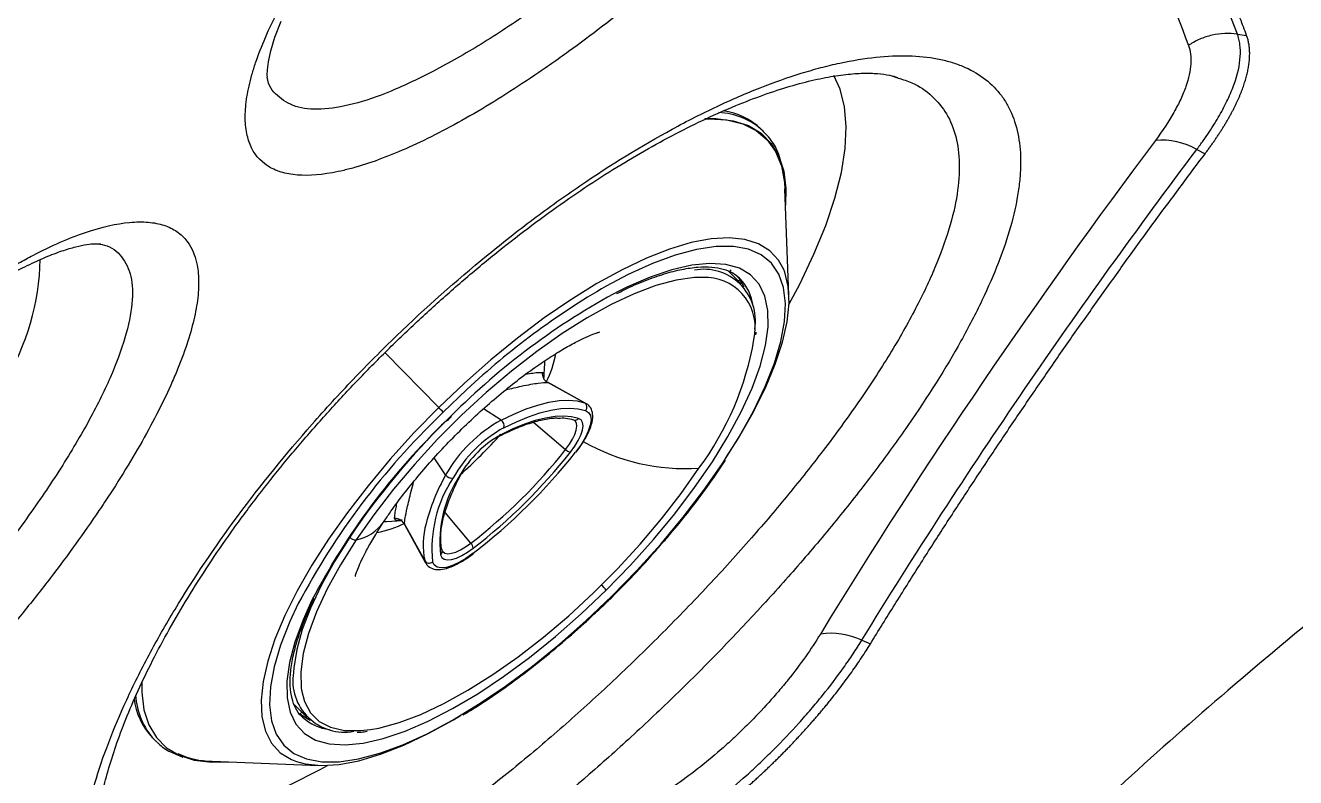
# Model space of a CAD drawing. Extents: x -2 to 78, y -19 to 124.
# Drawn here: x 10.136 to 15.026, y 65.286 to 68.183 of the extents above; entities that cross this region are included whole.
import ezdxf

# ---------------------------------------------------------------- set-up
doc = ezdxf.new("R2010")
doc.units = 0
doc.header["$MEASUREMENT"] = 0
doc.layers.add('1', color=4, linetype='Continuous')
doc.layers.add('GEOMETRY', color=2, linetype='Continuous', lineweight=25)

# ---------------------------------------------------------------- blocks, each defined once
blk = doc.blocks.new('2026 BEAM 220')
at = {"layer": 'GEOMETRY'}
for p, q in [((16.7816, 68.1492), (16.817, 68.1442)), ((16.7816, 68.1492), (16.7816, 68.1492)), ((15.4475, 67.9895), (15.4725, 67.9809)), ((15.4725, 67.9809), (15.4757, 67.9799)), ((14.9577, 67.7744), (14.9487, 67.7833)), ((16.6253, 67.7048), (16.6571, 67.6884)), ((15.0554, 67.1432), (15.0391, 67.5537)), ((14.8322, 67.2413), (14.8238, 67.233)), ((14.871, 67.1873), (14.8245, 67.2338)), ((14.864, 67.2074), (14.8524, 67.219)), ((14.86, 67.1983), (14.8661, 67.2044)), ((14.8666, 67.2084), (14.8636, 67.2113)), ((14.864, 67.2074), (14.8813, 67.1759)), ((13.5003, 66.9223), (13.7071, 66.7111)), ((14.2683, 66.7297), (14.1265, 66.808)), ((14.2738, 66.7272), (14.1281, 66.8076)), ((13.8154, 66.7804), (13.7242, 66.6933)), ((13.947, 66.6624), (13.8795, 66.7067)), ((14.2683, 66.7297), (14.2738, 66.7272)), ((13.7242, 66.6933), (13.7145, 66.6838)), ((13.7458, 66.6697), (13.7375, 66.6615)), ((13.7404, 66.6605), (13.7475, 66.6677)), ((13.7552, 66.679), (13.7458, 66.6697)), ((13.7475, 66.6677), (13.7561, 66.676)), ((14.0721, 66.6542), (14.1955, 66.5495)), ((14.2261, 66.6635), (14.2269, 66.6631)), ((13.7336, 66.4515), (13.6896, 66.5176)), ((13.8305, 66.1887), (13.7317, 66.307)), ((13.653, 66.1215), (13.5749, 66.2627)), ((13.5753, 66.2603), (13.6563, 66.1132)), ((13.3642, 66.2116), (13.3624, 66.2134)), ((13.6563, 66.1132), (13.653, 66.1215)), ((15.3357, 65.815), (15.3689, 65.801)), ((13.1513, 65.5664), (13.2005, 65.5171)), ((13.1695, 65.5324), (13.212, 65.5067)), ((13.1727, 65.5305), (13.1799, 65.5377)), ((13.1794, 65.5215), (13.1824, 65.5186)), ((12.6046, 65.4394), (12.6135, 65.4305)), ((12.6135, 65.4305), (12.618, 65.4261)), ((12.8342, 65.349), (13.2446, 65.3327))]:
    blk.add_line(p, q, dxfattribs=at)
at = {"layer": 'GEOMETRY', "flags": 128}
for points in [[(13.0479, 67.9833), (13.0481, 67.9827), (13.0471, 67.9909), (13.0473, 68.011), (13.0511, 68.0424), (13.0603, 68.0846), (13.0762, 68.137), (13.0999, 68.1985)], [(15.0553, 67.1085), (15.0965, 67.1863), (15.1516, 67.3018), (15.197, 67.4125), (15.2324, 67.5178), (15.2575, 67.6167), (15.2721, 67.7087), (15.2761, 67.7931), (15.2695, 67.8693), (15.2523, 67.9368), (15.228, 67.9896)], [(14.7303, 67.8231), (14.7464, 67.8235), (14.8162, 67.8188), (14.8773, 67.8035), (14.9292, 67.7779), (14.9715, 67.7421), (15.0039, 67.6965), (15.026, 67.6413), (15.0376, 67.5772), (15.0391, 67.5537)], [(14.7326, 67.8237), (14.774, 67.8237), (14.8411, 67.8155), (14.8993, 67.7967), (14.9482, 67.7676), (14.9873, 67.7285), (15.0163, 67.6795), (15.0349, 67.6212), (15.0431, 67.5541), (15.0417, 67.4902)], [(15.0352, 67.2422), (15.0155, 67.2784), (14.9818, 67.3151), (14.9385, 67.3419), (14.8859, 67.3586), (14.8247, 67.3648), (14.7554, 67.3606), (14.6788, 67.346), (14.5955, 67.3212), (14.5066, 67.2864), (14.4129, 67.242), (14.3154, 67.1885), (14.215, 67.1263), (14.1128, 67.0561), (14.0099, 66.9786), (13.9073, 66.8947), (13.806, 66.8052), (13.7071, 66.7111)], [(14.3737, 65.9848), (14.47, 66.0837), (14.5617, 66.1855), (14.6479, 66.2889), (14.7274, 66.3928), (14.7996, 66.4962), (14.8635, 66.5979), (14.9184, 66.6967), (14.9639, 66.7916), (14.9993, 66.8816), (15.0243, 66.9656), (15.0386, 67.0427), (15.0421, 67.1121), (15.0347, 67.1731), (15.0165, 67.2249), (14.9877, 67.267), (14.9486, 67.299), (14.8997, 67.3204), (14.8414, 67.3311), (14.7745, 67.3309), (14.6996, 67.3198), (14.6175, 67.298), (14.5293, 67.2657), (14.4358, 67.2233), (14.3511, 67.1785)], [(14.352, 66.0084), (14.445, 66.104), (14.5333, 66.2023), (14.616, 66.3023), (14.692, 66.4026), (14.7604, 66.5023), (14.8205, 66.6), (14.8716, 66.6947), (14.913, 66.7851), (14.9443, 66.8704), (14.9651, 66.9494), (14.9752, 67.0213), (14.9744, 67.0852), (14.9627, 67.1403), (14.9403, 67.1861), (14.9075, 67.2219), (14.8646, 67.2473), (14.8122, 67.2621), (14.7508, 67.2661), (14.6812, 67.2592), (14.6041, 67.2416), (14.5206, 67.2133), (14.4315, 67.1748), (14.4007, 67.1598)], [(14.8123, 66.5168), (14.8608, 66.5935), (14.9171, 66.692), (14.9644, 66.787), (15.0023, 66.8775), (15.0302, 66.9626), (15.048, 67.0414), (15.0555, 67.113), (15.0525, 67.1768), (15.0391, 67.2322), (15.0352, 67.2422)], [(14.7449, 67.2116), (14.6911, 67.2117), (14.6208, 67.2016), (14.5433, 67.1807), (14.4596, 67.1493), (14.3707, 67.1076), (14.2778, 67.0563), (14.182, 66.9959), (14.0845, 66.9273), (13.9866, 66.8513), (13.8894, 66.7689), (13.7942, 66.6811), (13.7023, 66.5889), (13.6147, 66.4936), (13.5325, 66.3964), (13.4569, 66.2985), (13.3887, 66.2011)], [(14.1112, 66.8203), (14.1159, 66.8807), (14.1161, 66.889)], [(13.7071, 66.7111), (13.6117, 66.6131), (13.5206, 66.5125), (13.4348, 66.4102), (13.3553, 66.3073), (13.2827, 66.2048), (13.218, 66.1037), (13.1616, 66.0052), (13.1143, 65.9102), (13.0765, 65.8197), (13.0485, 65.7346), (13.0307, 65.6558), (13.0233, 65.5842), (13.0262, 65.5203), (13.0396, 65.465), (13.0633, 65.4188), (13.0969, 65.382), (13.1403, 65.3552), (13.1591, 65.3477)], [(13.947, 66.6624), (13.9964, 66.6861), (14.0438, 66.7055), (14.0888, 66.7207), (14.1312, 66.7315), (14.1706, 66.7379), (14.2067, 66.7397), (14.2394, 66.7369), (14.2683, 66.7297)], [(13.958, 66.6335), (14.0063, 66.6566), (14.0527, 66.6757), (14.0967, 66.6905), (14.1381, 66.7011), (14.1766, 66.7073), (14.212, 66.709), (14.2439, 66.7064), (14.2722, 66.6993)], [(14.2722, 66.6993), (14.284, 66.6919), (14.2911, 66.6798), (14.2933, 66.6634), (14.2904, 66.6432), (14.2826, 66.6199), (14.2702, 66.5941), (14.2535, 66.5667), (14.233, 66.5386)], [(13.7475, 66.6677), (13.7472, 66.6682), (13.7458, 66.6697)], [(14.2456, 66.6691), (14.2187, 66.6758), (14.1883, 66.6784), (14.1547, 66.6767), (14.118, 66.6708), (14.0786, 66.6608), (14.0367, 66.6466), (13.9926, 66.6285), (13.9466, 66.6065)], [(14.1955, 66.5495), (14.2102, 66.5697), (14.2222, 66.5893), (14.2311, 66.6077), (14.2366, 66.6245), (14.2387, 66.6389), (14.2371, 66.6507), (14.2321, 66.6593), (14.2272, 66.663)], [(14.214, 66.5395), (14.2305, 66.5622), (14.244, 66.5843), (14.254, 66.605), (14.2603, 66.6239), (14.2626, 66.6402), (14.2609, 66.6534), (14.2551, 66.6631), (14.2456, 66.6691)], [(13.4448, 65.4711), (13.4766, 65.4769), (13.5541, 65.4978), (13.6378, 65.5292), (13.7267, 65.5709), (13.8196, 65.6222), (13.9154, 65.6826), (14.0129, 65.7512), (14.1109, 65.8272), (14.208, 65.9096), (14.3032, 65.9975), (14.3951, 66.0896), (14.4827, 66.1849), (14.5649, 66.2821), (14.6405, 66.38), (14.7087, 66.4775)], [(13.4933, 66.2718), (13.5059, 66.2721), (13.5661, 66.2767)], [(13.3642, 66.2116), (13.3052, 66.1176), (13.2548, 66.0263), (13.2135, 65.9388), (13.1818, 65.8562), (13.1602, 65.7793), (13.1488, 65.7093), (13.1475, 65.6911)], [(13.3887, 66.2011), (13.3288, 66.1054), (13.2779, 66.0126), (13.2368, 65.924), (13.2058, 65.8406), (13.1855, 65.7634), (13.176, 65.6935), (13.1774, 65.6317), (13.1788, 65.6222)], [(13.7139, 66.1435), (13.7191, 66.1333), (13.7282, 66.1269), (13.7408, 66.1244), (13.7566, 66.126), (13.775, 66.1316), (13.7955, 66.141), (13.8174, 66.1539), (13.8401, 66.1699)], [(13.7206, 66.1598), (13.7231, 66.1562), (13.7311, 66.1505), (13.7424, 66.1483), (13.7564, 66.1498), (13.7727, 66.1547), (13.7909, 66.163), (13.8104, 66.1745), (13.8305, 66.1887)], [(13.84, 66.1501), (13.8119, 66.1303), (13.7848, 66.1143), (13.7594, 66.1026), (13.7365, 66.0957), (13.717, 66.0938), (13.7013, 66.0968), (13.69, 66.1048), (13.6835, 66.1174)], [(13.1664, 65.9559), (13.1339, 65.8865), (13.0985, 65.7965), (13.0735, 65.7125), (13.0592, 65.6354), (13.0557, 65.566), (13.0631, 65.505), (13.0813, 65.4532), (13.1101, 65.4111), (13.1492, 65.3791), (13.1981, 65.3577), (13.2564, 65.347), (13.3234, 65.3472), (13.3982, 65.3583), (13.4803, 65.3801), (13.5685, 65.4124), (13.6621, 65.4548), (13.7598, 65.507), (13.8607, 65.5683), (13.9637, 65.638), (14.0677, 65.7154), (14.1714, 65.7996), (14.2737, 65.8897), (14.3737, 65.9848)], [(13.219, 65.9689), (13.1848, 65.893), (13.1535, 65.8077), (13.1327, 65.7287), (13.1226, 65.6568), (13.1235, 65.5929), (13.1351, 65.5378), (13.1575, 65.492), (13.1903, 65.4562), (13.2332, 65.4308), (13.2856, 65.416), (13.347, 65.412), (13.4167, 65.4189), (13.4937, 65.4365), (13.5773, 65.4648), (13.6663, 65.5033), (13.7599, 65.5516), (13.8569, 65.6091), (13.9561, 65.6752), (14.0564, 65.7491), (14.1566, 65.8299), (14.2555, 65.9167), (14.352, 66.0084)], [(12.5642, 65.6561), (12.5641, 65.6147), (12.5723, 65.5476), (12.5909, 65.4893), (12.6199, 65.4404), (12.659, 65.4012), (12.7079, 65.3721), (12.7661, 65.3533), (12.8332, 65.3451), (12.8976, 65.3465)], [(13.1788, 65.6222), (13.1899, 65.5788), (13.2131, 65.5355), (13.2469, 65.5023), (13.2907, 65.4796), (13.3441, 65.4677), (13.4063, 65.4668), (13.4448, 65.4711)], [(13.1591, 65.3477), (13.1928, 65.3386), (13.254, 65.3324), (13.3233, 65.3366), (13.4, 65.3512), (13.4832, 65.376), (13.5721, 65.4107), (13.6658, 65.4552), (13.7634, 65.5087), (13.7906, 65.5249)], [(12.3992, 65.1597), (12.4159, 65.1507), (12.4781, 65.1274), (12.5493, 65.1146), (12.629, 65.1125), (12.7166, 65.1209), (12.8116, 65.1399), (12.9133, 65.1692), (13.021, 65.2088), (13.1338, 65.2583), (13.2511, 65.3174), (13.2793, 65.3328)]]:
    blk.add_lwpolyline(points, dxfattribs=at)
at = {"layer": 'GEOMETRY'}
for centre, radius, start, end in [((14.7712, 67.5744), 0.2734, 47.3545, 87.1302), ((14.7673, 67.5912), 0.2642, 46.6337, 82.4323), ((16.4904, 67.4711), 0.2698, 60.0206, 95.2305), ((11.2135, 67.3046), 0.96, 328.9125, 358.6146), ((14.7275, 67.0445), 0.1989, 350.9852, 100.4986), ((14.732, 67.0182), 0.1938, 346.7029, 86.1814), ((14.7302, 67.0787), 0.1882, 6.8041, 43.5831), ((15.6926, 64.7514), 2.733, 118.2087, 135.144), ((15.8439, 64.6103), 2.9706, 120.1676, 133.0681), ((13.7743, 67.1698), 1.163, 323.4644, 350.2884), ((13.7292, 67.0025), 0.4371, 333.7106, 348.9948), ((14.1451, 66.8427), 0.0394, 174.8494, 241.8319), ((13.0393, 66.0519), 0.9383, 43.1228, 44.6247), ((14.2577, 66.7129), 0.0199, 316.844, 57.8328), ((15.7144, 64.6075), 2.8827, 133.9266, 152.1121), ((15.5791, 64.7426), 2.6596, 133.8212, 152.5443), ((15.7985, 64.5718), 2.9351, 134.4812, 146.0346), ((14.2147, 66.1781), 0.5534, 118.9382, 150.3962), ((13.9322, 66.6402), 0.0267, 345.4374, 56.2979), ((14.2317, 66.6808), 0.0182, 253.76, 319.8851), ((14.2036, 66.1893), 0.5076, 118.9382, 150.3962), ((14.1447, 66.2483), 0.4093, 118.9382, 150.3962), ((12.4793, 67.9195), 1.9673, 311.7681, 318.2115), ((13.9385, 66.6096), 0.00874, 297.6521, 338.9987), ((14.658, 67.2745), 0.7987, 240.4046, 273.6422), ((12.5582, 67.8409), 2.0853, 307.5981, 321.7364), ((12.4703, 67.9289), 2.245, 307.5981, 321.7364), ((12.5368, 67.8623), 2.1361, 307.5981, 321.7364), ((14.223, 66.5782), 0.0398, 226.1567, 256.8132), ((14.4549, 66.0519), 0.8246, 151.0174, 165.1006), ((14.1703, 66.1695), 0.4896, 146.4535, 186.1082), ((14.1771, 66.193), 0.4659, 146.4535, 186.1082), ((13.7563, 66.4667), 0.0273, 213.8521, 282.643), ((13.3559, 66.3675), 0.1696, 281.1309, 324.616), ((13.3829, 66.6665), 0.4451, 281.1022, 295.983), ((13.5399, 66.2443), 0.0396, 27.7901, 94.472), ((13.9578, 66.1821), 0.3107, 164.7308, 191.2447), ((13.3877, 66.2324), 0.0314, 221.5484, 271.8569), ((13.7029, 66.1571), 0.0175, 308.7485, 27.6586), ((13.8036, 66.1632), 0.037, 10.4042, 43.5495), ((13.67, 66.1323), 0.0201, 212.2742, 312.2142), ((13.6354, 65.3368), 0.9822, 43.1419, 44.6753), ((14.3664, 65.9768), 0.0108, 32.9907, 47.4026), ((15.2167, 65.562), 0.2796, 64.7927, 98.3203), ((13.344, 65.66), 0.1989, 170.9852, 280.4986), ((12.7982, 65.6218), 0.266, 186.6628, 223.2894), ((12.8132, 65.6169), 0.2732, 182.8063, 223.0298), ((13.3114, 65.6631), 0.1937, 228.226, 262.7233), ((12.8398, 65.681), 0.3321, 245.5081, 269.0312)]:
    blk.add_arc(centre, radius, start, end, dxfattribs=at)
for points, knots in [([(16.7816, 68.1492), (16.7221, 68.3074), (16.6643, 68.4628), (16.5521, 68.769), (16.4977, 68.9198), (16.3915, 69.2176), (16.3397, 69.3646), (16.2378, 69.656), (16.1877, 69.8004), (16.0895, 70.0875), (16.0413, 70.2303), (15.9465, 70.5146), (15.8997, 70.6561), (15.7605, 71.0791), (15.6694, 71.3589), (15.579, 71.6369)], [0, 0, 0, 0, 0.125, 0.125, 0.25, 0.25, 0.375, 0.375, 0.5, 0.5, 0.625, 0.625, 0.75, 0.75, 1, 1, 1, 1]), ([(15.3881, 71.5866), (15.4334, 71.4472), (15.479, 71.3073), (15.5711, 71.027), (15.6176, 70.8865), (15.7119, 70.6051), (15.7595, 70.4641), (15.8553, 70.1812), (15.9033, 70.039), (16.0499, 69.61), (16.1508, 69.3205), (16.3098, 68.8749), (16.3641, 68.7245), (16.4761, 68.4188), (16.5339, 68.2636), (16.5933, 68.1055)], [0, 0, 0, 0, 0.125, 0.125, 0.25, 0.25, 0.375, 0.375, 0.5, 0.5, 0.75, 0.75, 0.875, 0.875, 1, 1, 1, 1]), ([(16.817, 68.1442), (16.8088, 68.166), (16.7924, 68.2095), (16.7681, 68.2745), (16.744, 68.3392), (16.7201, 68.4036), (16.6964, 68.4678), (16.6729, 68.5316), (16.6495, 68.5952), (16.6264, 68.6585), (16.6034, 68.7215), (16.5807, 68.7843), (16.5581, 68.8468), (16.5356, 68.9091), (16.5133, 68.9712), (16.4912, 69.0331), (16.4692, 69.0947), (16.4474, 69.1561), (16.4257, 69.2173), (16.4042, 69.2784), (16.3828, 69.3392), (16.3615, 69.3999), (16.3403, 69.4605), (16.3193, 69.5208), (16.2984, 69.581), (16.2776, 69.6411), (16.2568, 69.701), (16.2362, 69.7609), (16.2157, 69.8206), (16.1953, 69.8801), (16.1749, 69.9396), (16.1546, 69.999), (16.1344, 70.0583), (16.1143, 70.1176), (16.0943, 70.1767), (16.0743, 70.2358), (16.0544, 70.2947), (16.0345, 70.3536), (16.0147, 70.4125), (15.995, 70.4712), (15.9754, 70.5299), (15.9558, 70.5885), (15.9362, 70.6471), (15.9168, 70.7056), (15.8973, 70.764), (15.878, 70.8223), (15.8587, 70.8806), (15.8395, 70.9389), (15.8203, 70.997), (15.8012, 71.0551), (15.7821, 71.1131), (15.7631, 71.1711), (15.7441, 71.229), (15.7252, 71.2868), (15.7063, 71.3446), (15.6875, 71.4023), (15.6686, 71.46), (15.6499, 71.5176), (15.6311, 71.5751), (15.6186, 71.6135), (15.6124, 71.6326)], [0, 0, 0, 0, 0.017241, 0.034482, 0.051724, 0.068965, 0.086207, 0.103449, 0.12069, 0.137932, 0.155174, 0.172416, 0.189658, 0.2069, 0.224142, 0.241384, 0.258626, 0.275868, 0.29311, 0.310352, 0.327594, 0.344835, 0.362076, 0.379317, 0.396558, 0.413799, 0.431039, 0.448279, 0.46552, 0.48276, 0.500001, 0.517241, 0.534482, 0.551723, 0.568964, 0.586205, 0.603447, 0.620688, 0.63793, 0.655171, 0.672413, 0.689654, 0.706896, 0.724137, 0.741379, 0.75862, 0.775862, 0.793104, 0.810345, 0.827587, 0.844829, 0.86207, 0.879311, 0.896553, 0.913794, 0.931035, 0.948276, 0.965518, 0.982759, 1, 1, 1, 1]), ([(13.7071, 67.7688), (13.7855, 67.8092), (13.8664, 67.8558), (13.9915, 67.9341), (14.0338, 67.9617), (14.0983, 68.0053), (14.12, 68.0202), (14.1636, 68.0506), (14.1853, 68.0661), (14.2941, 68.1448), (14.381, 68.2115), (14.4893, 68.2995), (14.511, 68.3173), (14.5542, 68.3535), (14.5759, 68.3719), (14.6405, 68.4274), (14.6829, 68.4648), (14.8076, 68.578), (14.8877, 68.6548), (14.984, 68.7527), (15.0031, 68.7725), (15.0406, 68.8118), (15.059, 68.8315), (15.1132, 68.8902), (15.1479, 68.929), (15.2145, 69.0062), (15.2464, 69.0446), (15.2921, 69.1018), (15.3069, 69.1208), (15.3359, 69.1586), (15.35, 69.1776), (15.4185, 69.2713), (15.4654, 69.3429), (15.5242, 69.4455), (15.5419, 69.4788), (15.5655, 69.5277), (15.5729, 69.5438), (15.5864, 69.5754), (15.5927, 69.5908), (15.6211, 69.6664), (15.635, 69.7215), (15.6413, 69.784), (15.642, 69.7961), (15.6423, 69.8198), (15.6418, 69.8313), (15.6388, 69.8644), (15.6346, 69.8848), (15.6153, 69.9408), (15.5938, 69.9715), (15.5558, 70.0011), (15.5477, 70.0066), (15.5304, 70.0165), (15.5213, 70.021), (15.4926, 70.0331), (15.4715, 70.0392), (15.4256, 70.0476), (15.4007, 70.05), (15.3473, 70.0507), (15.3185, 70.0491), (15.2281, 70.0385), (15.1622, 70.0237), (15.0552, 69.99), (15.0181, 69.9768), (14.9413, 69.9465), (14.9019, 69.9296), (14.8416, 69.9015), (14.8213, 69.8917), (14.7802, 69.8712), (14.7594, 69.8604), (14.6965, 69.827), (14.6543, 69.8032), (14.5267, 69.7274), (14.4404, 69.6711), (14.3309, 69.5933), (14.3089, 69.5774), (14.2648, 69.5448), (14.2428, 69.5282), (14.1772, 69.4778), (14.1339, 69.4432), (14.0052, 69.3369), (13.921, 69.2624), (13.7972, 69.145), (13.757, 69.1056), (13.6788, 69.0262), (13.6408, 68.9863), (13.5669, 68.9059), (13.531, 68.8655), (13.4614, 68.7841), (13.4275, 68.743), (13.3313, 68.6215), (13.2736, 68.5422), (13.1966, 68.4259), (13.1725, 68.3875), (13.1278, 68.312), (13.1075, 68.2753), (13.0523, 68.1685), (13.0233, 68.1016), (12.9969, 68.0235), (12.9921, 68.0081), (12.9836, 67.9781), (12.9799, 67.9635), (12.9703, 67.9209), (12.966, 67.8942), (12.9616, 67.8439), (12.9615, 67.8203), (12.9645, 67.7874), (12.966, 67.7768), (12.9701, 67.7565), (12.9727, 67.7467), (12.9882, 67.7003), (13.0087, 67.6711), (13.0514, 67.6387), (13.0676, 67.6298), (13.0949, 67.6194), (13.1046, 67.6165), (13.1247, 67.6116), (13.1352, 67.6097), (13.1898, 67.6026), (13.2402, 67.6049), (13.3118, 67.6178), (13.3265, 67.6209), (13.3569, 67.6281), (13.3725, 67.6322), (13.4201, 67.6459), (13.453, 67.6569), (13.5556, 67.6955), (13.6288, 67.7284), (13.7071, 67.7688)], [0, 0, 0, 0, 0.03125, 0.03125, 0.046875, 0.046875, 0.054688, 0.054688, 0.0625, 0.0625, 0.09375, 0.09375, 0.101562, 0.101562, 0.109375, 0.109375, 0.125, 0.125, 0.15625, 0.15625, 0.164062, 0.164062, 0.171875, 0.171875, 0.1875, 0.1875, 0.203125, 0.203125, 0.210937, 0.210937, 0.21875, 0.21875, 0.25, 0.25, 0.265625, 0.265625, 0.273437, 0.273437, 0.28125, 0.28125, 0.3125, 0.3125, 0.320312, 0.320312, 0.328125, 0.328125, 0.34375, 0.34375, 0.375, 0.375, 0.382812, 0.382812, 0.390625, 0.390625, 0.40625, 0.40625, 0.421875, 0.421875, 0.4375, 0.4375, 0.46875, 0.46875, 0.484375, 0.484375, 0.5, 0.5, 0.507812, 0.507812, 0.515625, 0.515625, 0.53125, 0.53125, 0.5625, 0.5625, 0.570312, 0.570312, 0.578125, 0.578125, 0.59375, 0.59375, 0.625, 0.625, 0.640625, 0.640625, 0.65625, 0.65625, 0.671875, 0.671875, 0.6875, 0.6875, 0.71875, 0.71875, 0.734375, 0.734375, 0.75, 0.75, 0.78125, 0.78125, 0.789062, 0.789062, 0.796875, 0.796875, 0.8125, 0.8125, 0.828125, 0.828125, 0.835937, 0.835937, 0.84375, 0.84375, 0.875, 0.875, 0.890625, 0.890625, 0.898437, 0.898437, 0.90625, 0.90625, 0.9375, 0.9375, 0.945312, 0.945312, 0.953125, 0.953125, 0.96875, 0.96875, 1, 1, 1, 1]), ([(15.2463, 69.9808), (15.2691, 69.9733), (15.3224, 69.9556), (15.3695, 69.8948), (15.3919, 69.8066), (15.3779, 69.6934), (15.3303, 69.5598), (15.2483, 69.4085), (15.1356, 69.2438), (14.9948, 69.0699), (14.8315, 68.8918), (14.6505, 68.7144), (14.4581, 68.5426), (14.2599, 68.3812), (14.0618, 68.235), (13.8677, 68.106), (13.7476, 68.0397), (13.6875, 68.0065)], [0, 0, 0, 0, 0.049684, 0.116159, 0.182631, 0.249711, 0.316793, 0.384754, 0.45272, 0.521281, 0.589847, 0.658497, 0.727149, 0.795428, 0.863706, 0.931855, 1, 1, 1, 1]), ([(26.7613, 69.3821), (26.7375, 69.3824), (26.6898, 69.3831), (26.6185, 69.3836), (26.5472, 69.3838), (26.4761, 69.3837), (26.4051, 69.3832), (26.3343, 69.3823), (26.2636, 69.3812), (26.1931, 69.3796), (26.1229, 69.3778), (26.0528, 69.3756), (25.9829, 69.3731), (25.9132, 69.3702), (25.8437, 69.3671), (25.7745, 69.3636), (25.7055, 69.3598), (25.6367, 69.3556), (25.5682, 69.3512), (25.4999, 69.3465), (25.4319, 69.3415), (25.3641, 69.3361), (25.2966, 69.3305), (25.2294, 69.3246), (25.1624, 69.3184), (25.0957, 69.3119), (25.0293, 69.3052), (24.9632, 69.2982), (24.8974, 69.2909), (24.8318, 69.2833), (24.7666, 69.2755), (24.7016, 69.2675), (24.637, 69.2591), (24.5726, 69.2506), (24.5086, 69.2418), (24.4448, 69.2327), (24.3814, 69.2234), (24.3183, 69.2139), (24.2555, 69.2042), (24.193, 69.1942), (24.1309, 69.184), (24.0691, 69.1736), (24.0076, 69.1631), (23.9465, 69.1523), (23.8857, 69.1413), (23.8252, 69.1301), (23.7651, 69.1186), (23.6613, 69.0985), (23.5156, 69.0689), (23.3486, 69.0329), (23.2041, 69.0002), (23.0802, 68.9711), (22.9752, 68.9453), (22.8802, 68.9213), (22.7864, 68.8972), (22.6666, 68.8654), (22.5256, 68.8262), (22.3705, 68.781), (22.0255, 68.6758), (21.4793, 68.4891), (20.7374, 68.1877), (20.0153, 67.8452), (19.4992, 67.5653), (19.1794, 67.3789), (19.0083, 67.2763), (18.835, 67.1687), (18.6728, 67.0648), (18.5338, 66.9736), (18.4041, 66.887), (18.2725, 66.7975), (18.139, 66.7048), (17.9226, 66.5517), (17.6092, 66.3214), (17.1879, 65.9934), (16.7614, 65.6395), (16.3473, 65.2738), (15.9615, 64.9129), (15.655, 64.6089), (15.349, 64.2926), (15.0679, 63.9893), (14.7713, 63.6511), (14.4704, 63.2927), (14.1614, 62.9042), (13.8429, 62.4769), (13.6087, 62.1438), (13.4409, 61.8949), (13.3247, 61.7177), (13.2205, 61.5549), (13.1321, 61.4127), (13.0558, 61.2869), (12.9883, 61.1732), (12.9229, 61.0608), (12.8597, 60.9499), (12.7985, 60.8403), (12.678, 60.6204), (12.5006, 60.2798), (12.2749, 59.8066), (12.0805, 59.357), (11.9172, 58.9419), (11.7833, 58.5716), (11.6624, 58.2037), (11.5711, 57.8987), (11.5031, 57.651), (11.4549, 57.4639), (11.4092, 57.2763), (11.3762, 57.1339), (11.3526, 57.0283), (11.3367, 56.9551), (11.3185, 56.8694), (11.2984, 56.7711), (11.274, 56.6482), (11.2467, 56.5035), (11.205, 56.2683), (11.1562, 55.9601), (11.1063, 55.5813), (11.0667, 55.2072), (11.0433, 54.9155), (11.03, 54.7043), (11.0228, 54.5715), (11.0168, 54.4374), (11.012, 54.3019), (11.0084, 54.1652), (11.0061, 54.0272), (11.0051, 53.888), (11.0054, 53.7477), (11.0071, 53.6063), (11.0101, 53.4638), (11.0134, 53.3685), (11.015, 53.3207)], [0, 0, 0, 0, 0.002926, 0.005847, 0.008764, 0.011675, 0.01458, 0.01748, 0.020373, 0.023259, 0.026138, 0.029009, 0.031873, 0.034729, 0.037576, 0.040415, 0.043245, 0.046066, 0.048879, 0.051682, 0.054475, 0.057259, 0.060033, 0.062798, 0.065552, 0.068296, 0.071029, 0.073752, 0.076465, 0.079167, 0.081857, 0.084537, 0.087206, 0.089864, 0.09251, 0.095145, 0.097768, 0.100379, 0.102979, 0.105567, 0.108143, 0.110707, 0.113259, 0.115798, 0.118325, 0.120839, 0.123341, 0.12583, 0.133808, 0.141571, 0.146765, 0.151959, 0.157152, 0.159995, 0.163931, 0.16896, 0.175083, 0.181722, 0.188565, 0.218766, 0.251249, 0.2843, 0.313693, 0.320656, 0.328003, 0.337225, 0.344703, 0.350701, 0.356827, 0.36308, 0.36946, 0.375969, 0.39431, 0.415256, 0.43881, 0.459518, 0.480235, 0.500948, 0.510288, 0.532005, 0.549576, 0.563212, 0.587071, 0.607987, 0.625968, 0.635028, 0.643353, 0.650946, 0.657809, 0.663097, 0.668299, 0.673413, 0.678441, 0.683383, 0.688239, 0.708106, 0.728863, 0.750531, 0.766517, 0.782298, 0.797877, 0.813259, 0.820894, 0.829122, 0.83681, 0.844499, 0.847035, 0.850092, 0.853671, 0.857772, 0.862395, 0.869047, 0.875831, 0.891709, 0.907354, 0.922761, 0.937925, 0.943318, 0.948765, 0.954263, 0.959813, 0.965414, 0.971065, 0.976764, 0.982509, 0.988298, 0.99413, 1, 1, 1, 1]), ([(16.7816, 68.1492), (16.7654, 68.1516), (16.7328, 68.1531), (16.7002, 68.1487), (16.6676, 68.1411), (16.6519, 68.1359), (16.6292, 68.126), (16.6218, 68.1224), (16.6109, 68.1164), (16.6073, 68.1143), (16.6002, 68.11), (16.5967, 68.1078), (16.5933, 68.1055)], [0, 0, 0, 0, 0.25, 0.5, 0.5, 0.75, 0.75, 0.875, 0.875, 0.9375, 0.9375, 1, 1, 1, 1]), ([(16.6253, 67.7048), (16.6274, 67.7076), (16.6295, 67.7105), (16.6337, 67.7161), (16.6399, 67.7246), (16.646, 67.733), (16.6578, 67.7496), (16.6654, 67.7607), (16.6872, 67.7934), (16.7004, 67.8149), (16.7245, 67.857), (16.7353, 67.8776), (16.7496, 67.9081), (16.754, 67.9181), (16.7622, 67.9378), (16.7659, 67.9475), (16.7827, 67.995), (16.7905, 68.0302), (16.7936, 68.0785), (16.7932, 68.0939), (16.7905, 68.1157), (16.7892, 68.1227), (16.7868, 68.1329), (16.7854, 68.1379), (16.7839, 68.1428), (16.7828, 68.146), (16.7822, 68.1477), (16.7816, 68.1492)], [0, 0, 0, 0, 0.015625, 0.015625, 0.03125, 0.0625, 0.0625, 0.125, 0.125, 0.25, 0.25, 0.375, 0.375, 0.4375, 0.4375, 0.5, 0.5, 0.75, 0.75, 0.875, 0.875, 0.9375, 0.9375, 0.96875, 0.984375, 0.984375, 1, 1, 1, 1]), ([(16.6571, 67.6884), (16.6601, 67.6924), (16.6661, 67.7004), (16.6748, 67.7124), (16.6833, 67.7243), (16.6916, 67.7361), (16.6996, 67.7479), (16.7075, 67.7597), (16.7151, 67.7714), (16.7225, 67.783), (16.7296, 67.7945), (16.7366, 67.806), (16.7433, 67.8174), (16.7497, 67.8287), (16.7559, 67.84), (16.7619, 67.8512), (16.7676, 67.8622), (16.7731, 67.8732), (16.7784, 67.8841), (16.7833, 67.8949), (16.7881, 67.9056), (16.7926, 67.9161), (16.7968, 67.9266), (16.8008, 67.937), (16.8045, 67.9472), (16.808, 67.9573), (16.8111, 67.9673), (16.8141, 67.9772), (16.8167, 67.9869), (16.8191, 67.9966), (16.8213, 68.006), (16.8231, 68.0154), (16.8248, 68.0246), (16.8261, 68.0337), (16.8272, 68.0426), (16.828, 68.0514), (16.8286, 68.06), (16.8288, 68.0685), (16.8289, 68.0768), (16.8286, 68.0849), (16.8281, 68.0929), (16.8273, 68.1008), (16.8263, 68.1084), (16.825, 68.1159), (16.8234, 68.1233), (16.8215, 68.1304), (16.8194, 68.1374), (16.8178, 68.1419), (16.817, 68.1442)], [0, 0, 0, 0, 0.021723, 0.043448, 0.065175, 0.086903, 0.108633, 0.130366, 0.1521, 0.173836, 0.195574, 0.217314, 0.239055, 0.260798, 0.282541, 0.304286, 0.326031, 0.347777, 0.369524, 0.39127, 0.413016, 0.434762, 0.456508, 0.478254, 0.499999, 0.521744, 0.54349, 0.565235, 0.586981, 0.608726, 0.630472, 0.652217, 0.673963, 0.695708, 0.717452, 0.739196, 0.760939, 0.78268, 0.80442, 0.826159, 0.847895, 0.86963, 0.891363, 0.913094, 0.934823, 0.956551, 0.978276, 1, 1, 1, 1]), ([(12.9326, 66.292), (12.843, 66.1711), (12.7629, 66.0517), (12.6562, 65.8749), (12.6228, 65.8164), (12.5763, 65.7292), (12.5613, 65.7002), (12.5326, 65.6425), (12.519, 65.614), (12.4542, 65.4734), (12.4133, 65.3663), (12.3756, 65.2394), (12.3687, 65.2143), (12.3564, 65.165), (12.3509, 65.1406), (12.3365, 65.0689), (12.3298, 65.0234), (12.3183, 64.8936), (12.3218, 64.816), (12.3403, 64.7305), (12.3448, 64.714), (12.355, 64.6823), (12.3608, 64.6672), (12.3802, 64.624), (12.3958, 64.5981), (12.4322, 64.552), (12.453, 64.5318), (12.488, 64.5059), (12.5004, 64.498), (12.5264, 64.4836), (12.5402, 64.4772), (12.6115, 64.4489), (12.6773, 64.439), (12.7888, 64.4424), (12.828, 64.4467), (12.8903, 64.4577), (12.9116, 64.4622), (12.9549, 64.4727), (12.9769, 64.4786), (13.0888, 64.5121), (13.1843, 64.5505), (13.3113, 64.6127), (13.3371, 64.6258), (13.3895, 64.6536), (13.4159, 64.6681), (13.4957, 64.7134), (13.5496, 64.746), (13.6589, 64.8157), (13.7143, 64.8528), (13.7986, 64.9119), (13.8269, 64.9322), (13.884, 64.9739), (13.9127, 64.9954), (14.0569, 65.105), (14.1719, 65.199), (14.3442, 65.3488), (14.4015, 65.4002), (14.4875, 65.4795), (14.5163, 65.5064), (14.5733, 65.5606), (14.6016, 65.5878), (14.7418, 65.7247), (14.8502, 65.8365), (14.981, 65.9793), (15.0069, 66.008), (15.0582, 66.0657), (15.0837, 66.0948), (15.159, 66.182), (15.2074, 66.24), (15.301, 66.3558), (15.3462, 66.4136), (15.4329, 66.5288), (15.4739, 66.5856), (15.5901, 66.7533), (15.6584, 66.8619), (15.732, 66.9938), (15.7461, 67.02), (15.7731, 67.072), (15.7859, 67.0977), (15.8221, 67.1735), (15.8434, 67.2224), (15.8984, 67.3643), (15.9237, 67.4527), (15.9401, 67.5554), (15.9426, 67.5754), (15.946, 67.6143), (15.9469, 67.6331), (15.9474, 67.6881), (15.9446, 67.7225), (15.9329, 67.7869), (15.9239, 67.8169), (15.9058, 67.8586), (15.899, 67.872), (15.8837, 67.8974), (15.8754, 67.9095), (15.83, 67.9664), (15.7822, 68.0014), (15.7085, 68.0318), (15.6931, 68.0372), (15.6608, 68.0467), (15.6439, 68.0507), (15.5914, 68.0607), (15.5541, 68.0645), (15.4357, 68.0675), (15.348, 68.0584), (15.2275, 68.0325), (15.2028, 68.0266), (15.1529, 68.0134), (15.1276, 68.0061), (15.0506, 67.9823), (14.998, 67.9637), (14.8902, 67.9213), (14.8349, 67.8974), (14.7501, 67.8575), (14.7215, 67.8435), (14.6637, 67.8141), (14.6345, 67.7987), (14.4885, 67.7194), (14.3703, 67.6468), (14.1911, 67.5247), (14.1311, 67.4817), (14.0103, 67.3912), (13.9505, 67.3442), (13.7731, 67.199), (13.6575, 67.0961), (13.4881, 66.9325), (13.4321, 66.8761), (13.3237, 66.7626), (13.2711, 66.7053), (13.118, 66.5313), (13.0221, 66.4129), (12.9326, 66.292)], [0, 0, 0, 0, 0.03125, 0.03125, 0.046875, 0.046875, 0.054688, 0.054688, 0.0625, 0.0625, 0.09375, 0.09375, 0.101563, 0.101563, 0.109375, 0.109375, 0.125, 0.125, 0.15625, 0.15625, 0.164063, 0.164063, 0.171875, 0.171875, 0.1875, 0.1875, 0.203125, 0.203125, 0.210938, 0.210938, 0.21875, 0.21875, 0.25, 0.25, 0.265625, 0.265625, 0.273438, 0.273438, 0.28125, 0.28125, 0.3125, 0.3125, 0.320313, 0.320313, 0.328125, 0.328125, 0.34375, 0.34375, 0.359375, 0.359375, 0.367188, 0.367188, 0.375, 0.375, 0.40625, 0.40625, 0.421875, 0.421875, 0.429688, 0.429688, 0.4375, 0.4375, 0.46875, 0.46875, 0.476563, 0.476563, 0.484375, 0.484375, 0.5, 0.5, 0.515625, 0.515625, 0.53125, 0.53125, 0.5625, 0.5625, 0.570313, 0.570313, 0.578125, 0.578125, 0.59375, 0.59375, 0.625, 0.625, 0.632813, 0.632813, 0.640625, 0.640625, 0.65625, 0.65625, 0.671875, 0.671875, 0.679688, 0.679688, 0.6875, 0.6875, 0.71875, 0.71875, 0.726563, 0.726563, 0.734375, 0.734375, 0.75, 0.75, 0.78125, 0.78125, 0.789063, 0.789063, 0.796875, 0.796875, 0.8125, 0.8125, 0.828125, 0.828125, 0.835938, 0.835938, 0.84375, 0.84375, 0.875, 0.875, 0.890625, 0.890625, 0.90625, 0.90625, 0.9375, 0.9375, 0.953125, 0.953125, 0.96875, 0.96875, 1, 1, 1, 1]), ([(16.5933, 68.1055), (16.5971, 68.095), (16.5998, 68.0839), (16.6028, 68.0601), (16.6032, 68.0474), (16.6008, 68.0077), (16.5944, 67.9788), (16.5807, 67.9397), (16.5776, 67.9318), (16.571, 67.9155), (16.5673, 67.9072), (16.5557, 67.8822), (16.5469, 67.8652), (16.5174, 67.8131), (16.4938, 67.7772), (16.4658, 67.7398)], [0, 0, 0, 0, 0.125, 0.125, 0.25, 0.25, 0.5, 0.5, 0.5625, 0.5625, 0.625, 0.625, 0.75, 0.75, 1, 1, 1, 1]), ([(15.4757, 67.9799), (15.4938, 67.9744), (15.5449, 67.959), (15.608, 67.9131), (15.6658, 67.8445), (15.7009, 67.7571), (15.7146, 67.6533), (15.7061, 67.5339), (15.6745, 67.3994), (15.6207, 67.2517), (15.5448, 67.0908), (15.4462, 66.9177), (15.3266, 66.7344), (15.1949, 66.5535), (15.0557, 66.3779), (14.9079, 66.2037), (14.7457, 66.0247), (14.5707, 65.8435), (14.391, 65.6683), (14.2087, 65.5017), (14.0261, 65.3453), (13.8453, 65.2014), (13.6685, 65.0722), (13.4972, 64.9588), (13.3327, 64.8625), (13.177, 64.7852), (13.0313, 64.7275), (12.8965, 64.6899), (12.7744, 64.674), (12.6664, 64.6797), (12.573, 64.7068), (12.4973, 64.7571), (12.442, 64.8202), (12.421, 64.8751), (12.4121, 64.8985)], [0, 0, 0, 0, 0.017334, 0.048688, 0.079942, 0.111612, 0.143387, 0.175058, 0.207416, 0.239884, 0.272246, 0.306248, 0.340372, 0.374378, 0.404251, 0.434124, 0.466923, 0.499826, 0.532626, 0.564935, 0.597344, 0.629651, 0.661318, 0.69308, 0.724743, 0.755999, 0.787349, 0.818601, 0.849942, 0.881383, 0.912723, 0.944506, 0.976394, 1, 1, 1, 1]), ([(12.963, 66.3069), (12.9794, 66.3287), (13.027, 66.3921), (13.1106, 66.4971), (13.2155, 66.6211), (13.3262, 66.7442), (13.4419, 66.8656), (13.562, 66.9844), (13.6853, 67.0996), (13.8111, 67.2101), (13.938, 67.3152), (14.0652, 67.4139), (14.1915, 67.5055), (14.3161, 67.5893), (14.4388, 67.6657), (14.5599, 67.7349), (14.6789, 67.7968), (14.7946, 67.8509), (14.9057, 67.8968), (15.0106, 67.9341), (15.1079, 67.9627), (15.1964, 67.9828), (15.2749, 67.9948), (15.3423, 67.9994), (15.3982, 67.9978), (15.4428, 67.9918), (15.4636, 67.9855), (15.4732, 67.9825)], [0, 0, 0, 0, 0.021735, 0.063069, 0.104706, 0.146729, 0.189068, 0.231634, 0.274319, 0.316983, 0.359488, 0.401722, 0.443588, 0.484994, 0.526006, 0.567387, 0.609076, 0.65091, 0.692646, 0.734048, 0.774894, 0.814983, 0.85415, 0.892303, 0.929495, 0.967085, 1, 1, 1, 1]), ([(13.6875, 68.0065), (13.6318, 67.9791), (13.5202, 67.9242), (13.3745, 67.8756), (13.2506, 67.8556), (13.1508, 67.8652), (13.084, 67.9095), (13.0494, 67.9503), (13.0468, 67.9833), (13.0468, 67.9835)], [0, 0, 0, 0, 0.166025, 0.332041, 0.49866, 0.665272, 0.832205, 0.999137, 1, 1, 1, 1]), ([(15.0244, 67.6586), (15.0207, 67.6706), (15.011, 67.7027), (14.9879, 67.7422), (14.9646, 67.7654), (14.9553, 67.7748)], [0, 0, 0, 0, 0.264473, 0.703876, 1, 1, 1, 1]), ([(15.3357, 65.815), (15.5378, 66.1445), (15.7471, 66.4666), (16.0701, 66.939), (16.1793, 67.0946), (16.4003, 67.4023), (16.5122, 67.5545), (16.6253, 67.7048)], [0, 0, 0, 0, 0.5, 0.5, 0.75, 0.75, 1, 1, 1, 1]), ([(15.3689, 65.801), (15.3844, 65.8262), (15.4155, 65.8768), (15.4625, 65.9524), (15.5097, 66.0277), (15.5572, 66.1027), (15.6049, 66.1775), (15.6528, 66.252), (15.701, 66.3262), (15.7495, 66.4002), (15.7981, 66.474), (15.847, 66.5474), (15.8961, 66.6207), (15.9454, 66.6936), (15.995, 66.7663), (16.0447, 66.8388), (16.0947, 66.911), (16.1448, 66.9829), (16.1952, 67.0546), (16.2458, 67.126), (16.2965, 67.1972), (16.3475, 67.2681), (16.3987, 67.3388), (16.45, 67.4092), (16.5015, 67.4794), (16.5532, 67.5493), (16.605, 67.619), (16.6398, 67.6653), (16.6571, 67.6884)], [0, 0, 0, 0, 0.038462, 0.076923, 0.115385, 0.153846, 0.192307, 0.230769, 0.26923, 0.307692, 0.346153, 0.384614, 0.423076, 0.461537, 0.499999, 0.53846, 0.576922, 0.615384, 0.653845, 0.692307, 0.730768, 0.76923, 0.807692, 0.846153, 0.884615, 0.923077, 0.961538, 1, 1, 1, 1]), ([(10.979, 64.8849), (11.0484, 64.9249), (11.1203, 64.9723), (11.2316, 65.0537), (11.2693, 65.0826), (11.3268, 65.1286), (11.3461, 65.1444), (11.385, 65.1767), (11.4044, 65.1932), (11.5016, 65.2772), (11.5794, 65.3493), (11.6768, 65.4452), (11.6963, 65.4647), (11.7353, 65.5042), (11.7549, 65.5244), (11.8132, 65.5852), (11.8515, 65.6263), (11.9645, 65.7511), (12.0377, 65.8363), (12.1262, 65.9454), (12.1438, 65.9674), (12.1784, 66.0112), (12.1954, 66.0331), (12.2456, 66.0985), (12.3102, 66.1854), (12.3703, 66.2714), (12.4136, 66.3356), (12.4277, 66.357), (12.4555, 66.3996), (12.4691, 66.4209), (12.5348, 66.5261), (12.581, 66.6067), (12.6405, 66.7225), (12.6588, 66.7603), (12.6836, 66.8156), (12.6915, 66.8338), (12.7062, 66.8695), (12.7131, 66.887), (12.745, 66.9725), (12.763, 67.0352), (12.7757, 67.1066), (12.7777, 67.1205), (12.7808, 67.1475), (12.7819, 67.1607), (12.7835, 67.1988), (12.7825, 67.2223), (12.7737, 67.2873), (12.7599, 67.3233), (12.7324, 67.359), (12.7264, 67.3657), (12.7134, 67.3779), (12.7065, 67.3835), (12.6843, 67.3987), (12.6677, 67.4068), (12.6309, 67.4189), (12.6106, 67.4229), (12.5775, 67.4257), (12.566, 67.4262), (12.5421, 67.4259), (12.5297, 67.4253), (12.4661, 67.4195), (12.4094, 67.4065), (12.316, 67.3748), (12.2835, 67.3621), (12.2156, 67.3326), (12.1806, 67.3158), (12.1267, 67.2878), (12.1084, 67.278), (12.0715, 67.2574), (12.0527, 67.2466), (11.9961, 67.2129), (11.9578, 67.1888), (11.8417, 67.1116), (11.7625, 67.0539), (11.641, 66.9574), (11.5999, 66.9234), (11.5185, 66.8536), (11.478, 66.8176), (11.3976, 66.7436), (11.3577, 66.7055), (11.2982, 66.6467), (11.2784, 66.6268), (11.239, 66.5866), (11.2194, 66.5661), (11.1217, 66.4629), (11.0473, 66.3787), (10.9412, 66.2499), (10.9067, 66.2065), (10.8563, 66.1408), (10.8397, 66.1187), (10.8073, 66.0747), (10.7914, 66.0527), (10.7139, 65.9433), (10.6576, 65.8569), (10.5946, 65.7503), (10.5824, 65.7291), (10.5586, 65.6868), (10.5471, 65.6656), (10.5139, 65.6029), (10.4936, 65.5621), (10.4382, 65.4426), (10.4085, 65.3669), (10.3804, 65.2773), (10.3753, 65.2595), (10.366, 65.2249), (10.3618, 65.208), (10.3508, 65.1586), (10.3455, 65.1272), (10.3387, 65.0676), (10.3372, 65.0393), (10.3378, 64.9995), (10.3385, 64.9866), (10.3409, 64.9616), (10.3426, 64.9495), (10.3536, 64.8917), (10.3699, 64.8538), (10.4052, 64.8089), (10.4189, 64.796), (10.4421, 64.7798), (10.4504, 64.775), (10.4676, 64.7664), (10.4766, 64.7627), (10.5237, 64.7469), (10.5676, 64.7431), (10.6302, 64.7496), (10.6431, 64.7515), (10.6697, 64.7564), (10.6834, 64.7594), (10.7253, 64.7701), (10.7543, 64.7794), (10.8448, 64.8137), (10.9096, 64.8449), (10.979, 64.8849)], [0, 0, 0, 0, 0.03125, 0.03125, 0.046875, 0.046875, 0.054687, 0.054687, 0.0625, 0.0625, 0.09375, 0.09375, 0.101563, 0.101563, 0.109375, 0.109375, 0.125, 0.125, 0.15625, 0.15625, 0.164063, 0.164063, 0.171875, 0.171875, 0.1875, 0.203125, 0.203125, 0.210938, 0.210938, 0.21875, 0.21875, 0.25, 0.25, 0.265625, 0.265625, 0.273438, 0.273438, 0.28125, 0.28125, 0.3125, 0.3125, 0.320313, 0.320313, 0.328125, 0.328125, 0.34375, 0.34375, 0.375, 0.375, 0.382813, 0.382813, 0.390625, 0.390625, 0.40625, 0.40625, 0.421875, 0.421875, 0.429688, 0.429688, 0.4375, 0.4375, 0.46875, 0.46875, 0.484375, 0.484375, 0.5, 0.5, 0.507813, 0.507813, 0.515625, 0.515625, 0.53125, 0.53125, 0.5625, 0.5625, 0.578125, 0.578125, 0.59375, 0.59375, 0.609375, 0.609375, 0.617188, 0.617188, 0.625, 0.625, 0.65625, 0.65625, 0.671875, 0.671875, 0.679688, 0.679688, 0.6875, 0.6875, 0.71875, 0.71875, 0.726563, 0.726563, 0.734375, 0.734375, 0.75, 0.75, 0.78125, 0.78125, 0.789063, 0.789063, 0.796875, 0.796875, 0.8125, 0.8125, 0.828125, 0.828125, 0.835938, 0.835938, 0.84375, 0.84375, 0.875, 0.875, 0.890625, 0.890625, 0.898438, 0.898438, 0.90625, 0.90625, 0.9375, 0.9375, 0.945313, 0.945313, 0.953125, 0.953125, 0.96875, 0.96875, 1, 1, 1, 1]), ([(10.4122, 65.118), (10.4122, 65.118), (10.413, 65.1166), (10.4099, 65.1239), (10.407, 65.1432), (10.4058, 65.1753), (10.4089, 65.2184), (10.4175, 65.2723), (10.4328, 65.3364), (10.4554, 65.4096), (10.4859, 65.4905), (10.5241, 65.5775), (10.5701, 65.6698), (10.6237, 65.7667), (10.6849, 65.8683), (10.7536, 65.9736), (10.8293, 66.0815), (10.911, 66.1906), (10.9978, 66.2993), (11.0888, 66.4063), (11.1827, 66.5102), (11.2788, 66.6104), (11.3767, 66.7065), (11.476, 66.7984), (11.5761, 66.8856), (11.6758, 66.9669), (11.7739, 67.0416), (11.869, 67.1087), (11.9598, 67.1677), (12.0451, 67.2179), (12.1236, 67.2591), (12.1947, 67.2914), (12.2574, 67.3152), (12.3109, 67.3311), (12.3538, 67.3397), (12.3842, 67.3425), (12.4021, 67.3415), (12.4035, 67.3411), (12.4041, 67.341)], [0, 0, 0, 0, 0.000376, 0.026368, 0.051357, 0.076536, 0.102445, 0.129265, 0.156934, 0.185266, 0.214023, 0.242969, 0.271681, 0.300736, 0.330461, 0.360717, 0.391356, 0.422222, 0.453156, 0.483982, 0.514596, 0.544894, 0.57508, 0.605501, 0.636054, 0.666646, 0.697141, 0.727419, 0.757358, 0.786839, 0.815733, 0.843984, 0.871942, 0.899441, 0.926313, 0.952448, 0.977894, 1, 1, 1, 1]), ([(12.3831, 67.3419), (12.3957, 67.3406), (12.4407, 67.3359), (12.4898, 67.2952), (12.5268, 67.2203), (12.5314, 67.1149), (12.5042, 66.9832), (12.4467, 66.8285), (12.3599, 66.6548), (12.2479, 66.4672), (12.1135, 66.2708), (11.962, 66.0715), (11.7975, 65.8748), (11.6256, 65.687), (11.4501, 65.5129), (11.276, 65.3578), (11.1056, 65.2236), (11.0004, 65.1576), (10.9477, 65.1246)], [0, 0, 0, 0, 0.025127, 0.0891976, 0.1537963, 0.2183971, 0.2836489, 0.3489045, 0.414587, 0.480273, 0.5459592, 0.6116469, 0.6768698, 0.7420915, 0.8065314, 0.8709679, 0.9354863, 1, 1, 1, 1]), ([(12.4044, 67.3409), (12.4045, 67.3409), (12.4048, 67.3408), (12.4045, 67.341), (12.4043, 67.341)], [0, 0, 0, 0, 0.473247, 1, 1, 1, 1]), ([(14.3923, 67.1497), (14.4017, 67.1546), (14.4393, 67.1743), (14.501, 67.2003), (14.5761, 67.2271), (14.6445, 67.2444), (14.7059, 67.2531), (14.7593, 67.2532), (14.804, 67.2453), (14.8393, 67.2314), (14.8559, 67.2171), (14.8638, 67.2103)], [0, 0, 0, 0, 0.040853, 0.163069, 0.28482, 0.406016, 0.526633, 0.646875, 0.767264, 0.889339, 1, 1, 1, 1]), ([(13.4943, 66.2693), (13.5019, 66.2806), (13.5236, 66.3128), (13.5647, 66.369), (13.6191, 66.4375), (13.6795, 66.5077), (13.7447, 66.5779), (13.8136, 66.6466), (13.8845, 66.7122), (13.9558, 66.7732), (14.0259, 66.8285), (14.0929, 66.8769), (14.1549, 66.9176), (14.2101, 66.9502), (14.2567, 66.9744), (14.2919, 66.9901), (14.3148, 66.9987), (14.3267, 67.0022), (14.3265, 67.0021), (14.3264, 67.0021)], [0, 0, 0, 0, 0.034518, 0.098195, 0.163142, 0.229371, 0.29647, 0.364052, 0.431744, 0.499062, 0.565635, 0.63108, 0.695005, 0.757027, 0.816815, 0.874172, 0.923464, 0.970984, 1, 1, 1, 1]), ([(14.9277, 66.9914), (14.9282, 66.9942), (14.9288, 66.9976), (14.9287, 67.0005), (14.9287, 67.001)], [0, 0, 0, 0, 0.841546, 1, 1, 1, 1]), ([(14.0414, 66.839), (14.0513, 66.8408), (14.0842, 66.847), (14.097, 66.8465), (14.1059, 66.8462)], [0, 0, 0, 0, 0.298229, 1, 1, 1, 1]), ([(14.1059, 66.8462), (14.1094, 66.8447), (14.1142, 66.8426), (14.1111, 66.8253), (14.1102, 66.8205)], [0, 0, 0, 0, 0.719013, 1, 1, 1, 1]), ([(13.9647, 66.7794), (13.9856, 66.7844), (14.0381, 66.7967), (14.0962, 66.8069), (14.1164, 66.8076), (14.1265, 66.808)], [0, 0, 0, 0, 0.248816, 0.622137, 1, 1, 1, 1]), ([(14.2355, 66.5394), (14.2408, 66.5464), (14.2563, 66.5667), (14.2771, 66.6004), (14.2941, 66.6383), (14.3013, 66.671), (14.2989, 66.6982), (14.2868, 66.7203), (14.2728, 66.7273), (14.2658, 66.7308)], [0, 0, 0, 0, 0.086412, 0.252371, 0.420391, 0.592382, 0.738194, 0.869955, 1, 1, 1, 1]), ([(13.9426, 66.6019), (13.9545, 66.6078), (13.9888, 66.6248), (14.0425, 66.6466), (14.1004, 66.6636), (14.1427, 66.6715), (14.1626, 66.6708), (14.1682, 66.6706)], [0, 0, 0, 0, 0.13524, 0.391286, 0.646523, 0.900587, 1, 1, 1, 1]), ([(14.1682, 66.6706), (14.1773, 66.6709), (14.1998, 66.6715), (14.2163, 66.6665), (14.2261, 66.6635)], [0, 0, 0, 0, 0.407478, 1, 1, 1, 1]), ([(14.5606, 66.1808), (14.5725, 66.1942), (14.6126, 66.2395), (14.6756, 66.3183), (14.7483, 66.4144), (14.7906, 66.4773), (14.8113, 66.508)], [0, 0, 0, 0, 0.124278, 0.421096, 0.718091, 1, 1, 1, 1]), ([(13.716, 66.1815), (13.715, 66.1953), (13.7131, 66.2229), (13.7212, 66.2745), (13.7378, 66.3321), (13.7616, 66.3923), (13.7832, 66.4345), (13.7932, 66.4542)], [0, 0, 0, 0, 0.205142, 0.410655, 0.615666, 0.821174, 1, 1, 1, 1]), ([(13.5749, 66.2627), (13.5757, 66.2696), (13.5773, 66.2834), (13.584, 66.3175), (13.5923, 66.3539), (13.6006, 66.3877), (13.6073, 66.4133), (13.6105, 66.4256)], [0, 0, 0, 0, 0.263753, 0.5271, 0.68874, 0.850346, 1, 1, 1, 1]), ([(12.4054, 64.9185), (12.4044, 64.9211), (12.3998, 64.9335), (12.3934, 64.9666), (12.3887, 65.0185), (12.39, 65.082), (12.398, 65.1539), (12.4133, 65.2343), (12.4361, 65.3227), (12.4673, 65.4197), (12.5069, 65.5241), (12.5552, 65.6349), (12.6121, 65.7512), (12.6773, 65.8717), (12.7503, 65.9953), (12.831, 66.1209), (12.9029, 66.2251), (12.9485, 66.2871), (12.963, 66.3069)], [0, 0, 0, 0, 0.016986, 0.080736, 0.148173, 0.213843, 0.278667, 0.342259, 0.407867, 0.474863, 0.543128, 0.612464, 0.682633, 0.753382, 0.824463, 0.895636, 0.966663, 1, 1, 1, 1]), ([(13.5369, 66.2837), (13.5372, 66.2882), (13.5379, 66.2971), (13.541, 66.3171), (13.5446, 66.3346), (13.5463, 66.3428)], [0, 0, 0, 0, 0.349115, 0.694791, 1, 1, 1, 1]), ([(13.3858, 66.0613), (13.3859, 66.0616), (13.386, 66.0623), (13.3903, 66.0763), (13.3997, 66.1005), (13.4153, 66.1347), (13.4379, 66.178), (13.4647, 66.2238), (13.4855, 66.2558), (13.4943, 66.2693)], [0, 0, 0, 0, 0.1079344, 0.2482081, 0.3940069, 0.5470758, 0.7082145, 0.8774165, 1, 1, 1, 1]), ([(13.5659, 66.2777), (13.5591, 66.2767), (13.54, 66.2738), (13.5381, 66.2799), (13.5369, 66.2837)], [0, 0, 0, 0, 0.358207, 1, 1, 1, 1]), ([(13.7199, 66.1616), (13.7181, 66.1675), (13.7162, 66.1735), (13.716, 66.1813), (13.716, 66.1815)], [0, 0, 0, 0, 0.972139, 1, 1, 1, 1]), ([(14.3754, 65.9827), (14.3914, 65.9988), (14.438, 66.0453), (14.5006, 66.1114), (14.5445, 66.1621), (14.5606, 66.1808)], [0, 0, 0, 0, 0.2496255, 0.7241272, 1, 1, 1, 1]), ([(13.6561, 66.1149), (13.6567, 66.1133), (13.6606, 66.1038), (13.6761, 66.0918), (13.7007, 66.0857), (13.7295, 66.0886), (13.7639, 66.1004), (13.8015, 66.1203), (13.8271, 66.1389), (13.839, 66.1475)], [0, 0, 0, 0, 0.031275, 0.184576, 0.329541, 0.485089, 0.66276, 0.843811, 1, 1, 1, 1]), ([(13.1822, 65.5196), (13.1809, 65.5206), (13.1692, 65.5293), (13.1557, 65.5518), (13.1406, 65.5902), (13.1341, 65.6373), (13.1358, 65.6935), (13.1462, 65.7566), (13.1655, 65.8263), (13.1922, 65.8998), (13.2167, 65.9521), (13.2286, 65.9773)], [0, 0, 0, 0, 0.016597, 0.153065, 0.272713, 0.399796, 0.522409, 0.643698, 0.764925, 0.88653, 1, 1, 1, 1]), ([(14.3042, 65.9149), (14.3212, 65.9306), (14.3452, 65.9529), (14.3685, 65.9759), (14.3754, 65.9827)], [0, 0, 0, 0, 0.706545, 1, 1, 1, 1]), ([(13.8007, 65.5271), (13.8262, 65.5426), (13.8835, 65.5777), (13.9745, 65.6409), (14.0724, 65.7142), (14.1697, 65.7937), (14.2474, 65.861), (14.2914, 65.9028), (14.3042, 65.9149)], [0, 0, 0, 0, 0.153742, 0.345984, 0.537974, 0.729782, 0.921467, 1, 1, 1, 1]), ([(15.1762, 65.8387), (15.1585, 65.8097), (15.1393, 65.7806), (15.098, 65.7222), (15.0758, 65.6928), (15.0404, 65.6487), (15.0282, 65.6339), (15.0032, 65.6046), (14.9906, 65.5901), (14.9519, 65.547), (14.9252, 65.5189), (14.8839, 65.4776), (14.8699, 65.4639), (14.8415, 65.437), (14.827, 65.4236), (14.7838, 65.3848), (14.7548, 65.3601), (14.6963, 65.3131), (14.6668, 65.2908), (14.6076, 65.2489), (14.5783, 65.2295), (14.5493, 65.2118)], [0, 0, 0, 0, 0.125, 0.125, 0.25, 0.25, 0.3125, 0.3125, 0.375, 0.375, 0.5, 0.5, 0.5625, 0.5625, 0.625, 0.625, 0.75, 0.75, 0.875, 0.875, 1, 1, 1, 1]), ([(14.573, 65.0523), (14.5905, 65.0631), (14.6082, 65.0744), (14.6438, 65.0981), (14.6616, 65.1104), (14.7155, 65.1488), (14.7513, 65.176), (14.8223, 65.2333), (14.8575, 65.2635), (14.9101, 65.3108), (14.9276, 65.327), (14.9622, 65.3599), (14.9792, 65.3765), (15.0295, 65.4268), (15.062, 65.461), (15.1091, 65.5133), (15.1246, 65.531), (15.155, 65.5665), (15.1699, 65.5845), (15.2131, 65.6381), (15.2401, 65.6737), (15.278, 65.7268), (15.2902, 65.7445), (15.3136, 65.7798), (15.3249, 65.7975), (15.3357, 65.815)], [0, 0, 0, 0, 0.0625, 0.0625, 0.125, 0.125, 0.25, 0.25, 0.375, 0.375, 0.4375, 0.4375, 0.5, 0.5, 0.625, 0.625, 0.6875, 0.6875, 0.75, 0.75, 0.875, 0.875, 0.9375, 0.9375, 1, 1, 1, 1]), ([(14.587, 65.0192), (14.5917, 65.0221), (14.601, 65.0278), (14.6151, 65.0368), (14.6292, 65.0459), (14.6434, 65.0552), (14.6576, 65.0648), (14.6718, 65.0745), (14.6861, 65.0845), (14.7004, 65.0946), (14.7147, 65.105), (14.7291, 65.1155), (14.7434, 65.1262), (14.7578, 65.1371), (14.7721, 65.1481), (14.7865, 65.1594), (14.8008, 65.1708), (14.8151, 65.1824), (14.8294, 65.1941), (14.8437, 65.206), (14.8579, 65.218), (14.8721, 65.2302), (14.8863, 65.2425), (14.9004, 65.2549), (14.9145, 65.2675), (14.9285, 65.2802), (14.9425, 65.293), (14.9564, 65.306), (14.9702, 65.319), (14.9839, 65.3322), (14.9976, 65.3455), (15.0112, 65.3588), (15.0247, 65.3723), (15.0381, 65.3859), (15.0514, 65.3995), (15.0646, 65.4132), (15.0777, 65.427), (15.0907, 65.4409), (15.1035, 65.4548), (15.1163, 65.4688), (15.1289, 65.4829), (15.1414, 65.497), (15.1538, 65.5111), (15.166, 65.5253), (15.1781, 65.5395), (15.19, 65.5538), (15.2018, 65.5681), (15.2169, 65.5868), (15.2353, 65.6099), (15.2565, 65.6374), (15.277, 65.6649), (15.2969, 65.6923), (15.3161, 65.7197), (15.3345, 65.747), (15.3522, 65.7741), (15.3633, 65.792), (15.3689, 65.801)], [0, 0, 0, 0, 0.016304, 0.03261, 0.048918, 0.065228, 0.08154, 0.097853, 0.114166, 0.130481, 0.146795, 0.16311, 0.179424, 0.195737, 0.21205, 0.22836, 0.24467, 0.260977, 0.277282, 0.293586, 0.309889, 0.32619, 0.342489, 0.358788, 0.375085, 0.391382, 0.407677, 0.423972, 0.440266, 0.456559, 0.472851, 0.489144, 0.505436, 0.521728, 0.53802, 0.554313, 0.570607, 0.586901, 0.603196, 0.619492, 0.635789, 0.652088, 0.668387, 0.684688, 0.700989, 0.717293, 0.733598, 0.749904, 0.781163, 0.812427, 0.843694, 0.874962, 0.906229, 0.937493, 0.96875, 1, 1, 1, 1]), ([(12.6195, 65.4261), (12.6222, 65.4231), (12.6376, 65.4061), (12.6716, 65.3845), (12.7061, 65.3713), (12.7221, 65.3651)], [0, 0, 0, 0, 0.102817, 0.581382, 1, 1, 1, 1]), ([(13.3932, 65.4605), (13.3986, 65.4605), (13.4103, 65.4604), (13.4238, 65.4631), (13.4311, 65.4646)], [0, 0, 0, 0, 0.459576, 1, 1, 1, 1])]:
    blk.add_open_spline(points, degree=3, knots=knots, dxfattribs=at)
blk.add_open_spline([(16.4658, 67.7398), (16.0131, 67.1342), (15.5804, 66.5021), (15.1762, 65.8387)], degree=3, dxfattribs=at)

msp = doc.modelspace()

# ---------------------------------------------------------------- block references
at = {"layer": '1'}
msp.add_blockref('2026 BEAM 220', (-1.9801, 0), dxfattribs=at)

doc.saveas('drawing.dxf')
